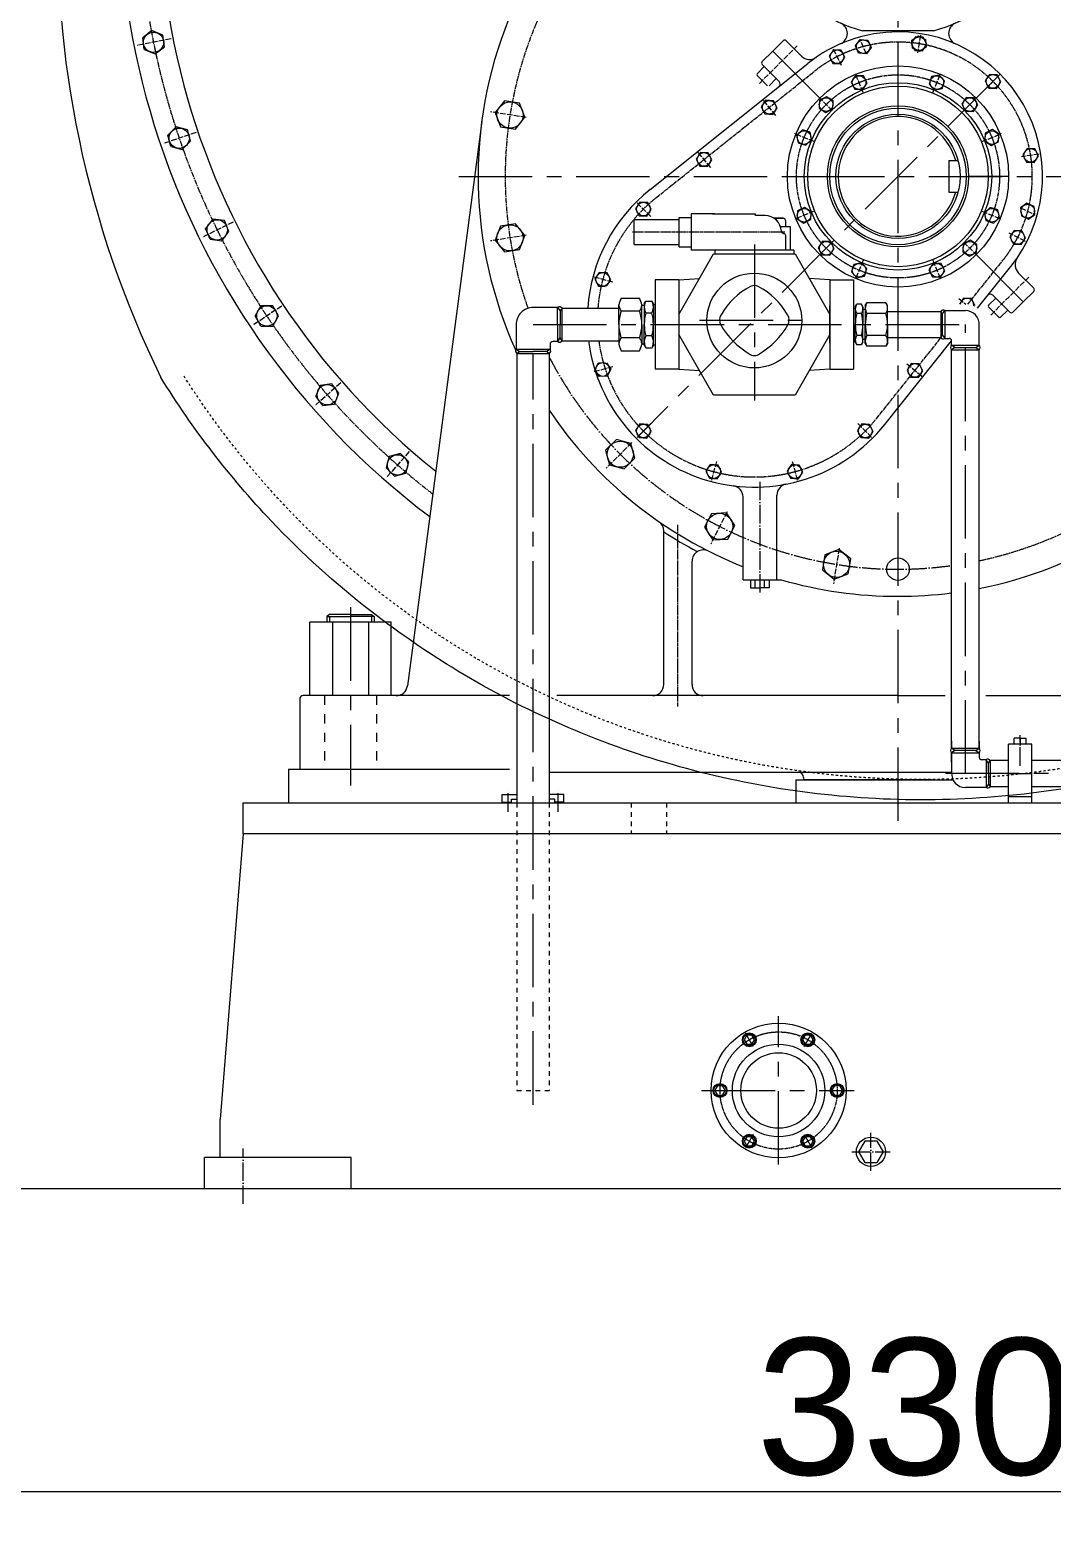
# Model space of a CAD drawing. Header units: millimetres. Extents: x -186 to 966092, y 1050 to 737262.
# Drawn here: x 171012 to 204671, y 478487 to 528153 of the extents above; entities that cross this region are included whole.
import ezdxf

# ---------------------------------------------------------------- set-up
doc = ezdxf.new("R2010")
doc.units = ezdxf.units.MM
doc.header["$LTSCALE"] = 25.4
for name, pattern in [('ACAD_ISO04W100', [30, 24, -3, 0, -3]), ('CENTER', [50.8, 31.75, -6.35, 6.35, -6.35]), ('CHAIN', [0.7087, 0.4724, -0.0591, 0.1181, -0.0591]), ('EB_DASH', [6, 3, -3])]:
    doc.linetypes.add(name, pattern=pattern)
doc.layers.get('Defpoints').update_dxf_attribs({"lineweight": 5})
doc.layers.add('CAXA1', color=5, linetype='CENTER', lineweight=5)
doc.styles.add('Roman', font='arial.ttf')
doc.styles.get("Standard").update_dxf_attribs({"font": 'arial.ttf'})
doc.dimstyles.new('ISO-25', dxfattribs={"dimscale": 30, "dimtxt": 38.1, "dimasz": 38.1, "dimexe": 50.8, "dimexo": 50.8, "dimgap": 15.875, "dimtad": 1, "dimtih": 1, "dimtoh": 1, "dimdec": 1, "dimlfac": 0.03937, "dimdsep": 46, "dimtxsty": 'Standard', "dimcen": 63.5, "dimclrd": 7, "dimclre": 7, "dimclrt": 7, "dimadec": 0, "dimazin": 0, "dimtfac": 1, "dimtdec": 1, "dimtmove": 0, "dimatfit": 3, "dimfxl": 25.4, "dimlwd": 5, "dimlwe": 5, "dimarcsym": 0})

# ---------------------------------------------------------------- blocks, each defined once
blk = doc.blocks.new('*D251')
at = {"color": 7, "linetype": 'Continuous', "lineweight": 5, "transparency": 16777216}
for p, q in [((160004, 488474), (160004, 478487)), ((243824, 488474), (243824, 478487)), ((161528, 480011), (242300, 480011))]:
    blk.add_line(p, q, dxfattribs=at)
at = {"color": 7, "transparency": 16777216}
for points in [[(161528, 480265), (161528, 479757), (160004, 480011)], [(242300, 480265), (242300, 479757), (243824, 480011)]]:
    blk.add_solid(points, dxfattribs=at)
at = {"layer": 'Defpoints', "color": 0, "transparency": 16777216}
for p in [(160004, 489998), (243824, 489998), (243824, 480011)]:
    blk.add_point(p, dxfattribs=at)
at = {"color": 7, "lineweight": 5, "transparency": 16777216, "insert": (201914, 482785), "char_height": 4495.8, "attachment_point": 5, "style": 'Roman'}
blk.add_mtext('3300', dxfattribs=at)

msp = doc.modelspace()

# ---------------------------------------------------------------- linework, layer by layer
at = {"color": 7, "lineweight": 5}
for p, q in [((175025.5, 528136.59), (174718.92, 527901.33)), ((175382.53, 527988.7), (175025.5, 528136.59)), ((175432.97, 527605.56), (175382.53, 527988.7)), ((200769.22, 528132.68), (198436.28, 528132.68)), ((174769.36, 527518.2), (174718.92, 527901.33)), ((174769.36, 527518.2), (175126.38, 527370.31)), ((175126.38, 527370.31), (175432.97, 527605.56)), ((195474.36, 527464.12), (195132.54, 527122.29)), ((195474.36, 527464.12), (195816.19, 527805.94)), ((197025.92, 525912.56), (195474.37, 527464.12)), ((196428.6, 527298.7), (195921.37, 527805.94)), ((191434.75, 522902.62), (196631.9, 527054.51)), ((195689.42, 526460.24), (195132.54, 527017.12)), ((194961.72, 526714.64), (195198.37, 526951.29)), ((194961.72, 526662.05), (195132.63, 526491.14)), ((195303.54, 526320.23), (195132.63, 526491.14)), ((195356.13, 526320.23), (195592.78, 526556.88)), ((175822.55, 524967.07), (175549.29, 524693.81)), ((176195.83, 524867.05), (175822.55, 524967.07)), ((185888.05, 525141.31), (183440.94, 506553.68)), ((175649.31, 524320.54), (175549.29, 524693.81)), ((176022.59, 524220.52), (176295.85, 524493.78)), ((176295.85, 524493.78), (176195.83, 524867.05)), ((175649.31, 524320.54), (176022.59, 524220.52)), ((201276.1, 523856.33), (201580.59, 523856.33)), ((201276.1, 523856.33), (201276.1, 522815.13)), ((195958.56, 523335.73), (197278.65, 523335.73)), ((203246.94, 523335.73), (201926.85, 523335.73)), ((201276.1, 522815.13), (201580.59, 522815.13)), ((193568.3, 522098.23), (192787.4, 522098.23)), ((192787.4, 522098.23), (192787.4, 520908.29)), ((193493.93, 522098.23), (193568.3, 522098.23)), ((193568.3, 522098.23), (193568.3, 522088.88)), ((194906.95, 522088.88), (193568.3, 522088.88)), ((194906.95, 522042.16), (194906.95, 522088.88)), ((195223.06, 522042.16), (194906.95, 522042.16)), ((177026.48, 521928.71), (176791.23, 521622.12)), ((176939.12, 521265.09), (176791.23, 521622.12)), ((177409.62, 521878.27), (177026.48, 521928.71)), ((177322.26, 521214.65), (177557.51, 521521.24)), ((177557.51, 521521.24), (177409.62, 521878.27)), ((190909.52, 521094.27), (190909.52, 521912.36)), ((190909.52, 521912.36), (192396.95, 521912.36)), ((192396.95, 521986.73), (192787.4, 521986.73)), ((192396.95, 521019.9), (192396.95, 521986.73)), ((195515.47, 521955.92), (195818.54, 521955.92)), ((195818.54, 521955.92), (195515.47, 521955.92)), ((196059.74, 521670.59), (195735.32, 521670.59)), ((195892.91, 521881.55), (195892.91, 521670.59)), ((196059.74, 520908.29), (196059.74, 521670.59)), ((176939.12, 521265.09), (177322.26, 521214.65)), ((190909.52, 521094.27), (192396.95, 521094.27)), ((192396.95, 521019.9), (192787.4, 521019.9)), ((195835.75, 521455.67), (195837.13, 521455.67)), ((195892.91, 521399.89), (195892.91, 520908.29)), ((192378.36, 518790.66), (193527.98, 520781.85)), ((193493.93, 520908.29), (192787.4, 520908.29)), ((196171.29, 520908.29), (193248.11, 520908.29)), ((193568.3, 520908.29), (193248.11, 520908.29)), ((193527.98, 520781.85), (196211.62, 520781.85)), ((193568.3, 520908.29), (193568.3, 520781.85)), ((196171.29, 520908.29), (196171.29, 520781.85)), ((196211.62, 520781.85), (197361.23, 518790.66)), ((202179.58, 520758.9), (203731.14, 519207.35)), ((202225.51, 518992.93), (203321.53, 520364.88)), ((203565.72, 520161.59), (204072.96, 519654.35)), ((192378.36, 519928.45), (191597.46, 519928.45)), ((191597.46, 519928.45), (191597.46, 518457.75)), ((192378.36, 519928.45), (193063.52, 519977.4)), ((192378.36, 519928.45), (192378.36, 516987.06)), ((197361.23, 519928.45), (196676.07, 519977.4)), ((197361.23, 519928.45), (198142.13, 519928.45)), ((197361.23, 519928.45), (197361.23, 516987.06)), ((198142.13, 519928.45), (198142.13, 516987.06)), ((203731.14, 519207.35), (204072.96, 519549.17)), ((178616.71, 519073.48), (178423.48, 518738.81)), ((179003.15, 519073.48), (178616.71, 519073.48)), ((179196.37, 518738.81), (179003.15, 519073.48)), ((188390.62, 519016.55), (187581.66, 519016.55)), ((188390.69, 517898.79), (188390.56, 519016.65)), ((188390.56, 519016.55), (188470.66, 518902.17)), ((190403.66, 518457.84), (190403.66, 519108.72)), ((190479.86, 519321.27), (191089.46, 519321.27)), ((191165.66, 518457.84), (191165.66, 519108.72)), ((191165.66, 519090.13), (191241.86, 519090.13)), ((191241.86, 519143.26), (191290.18, 519227.12)), ((191241.86, 519143.26), (191241.86, 518457.75)), ((191290.18, 519227.12), (191498.35, 519227.12)), ((191546.66, 519143.26), (191498.35, 519227.12)), ((191546.66, 519143.26), (191546.66, 518457.75)), ((191546.66, 519130.85), (191597.46, 519130.85)), ((197361.36, 517839.42), (197361.36, 519075.84)), ((198192.93, 519041.66), (198241.25, 519125.52)), ((198192.93, 519041.66), (198192.93, 518457.75)), ((198398.61, 519125.52), (198241.25, 519125.52)), ((198446.93, 519041.66), (198398.61, 519125.52)), ((198446.93, 519041.66), (198446.93, 518457.75)), ((198524.13, 519079.88), (198523.57, 518457.37)), ((198524.13, 519079.88), (198523.57, 518457.37)), ((198524.13, 519079.88), (198579.82, 519176.14)), ((198524.13, 519079.88), (198579.82, 519176.14)), ((199205.22, 519175.58), (198579.82, 519176.14)), ((199205.22, 519175.58), (198579.82, 519176.14)), ((199260.73, 519079.22), (199205.22, 519175.58)), ((199260.73, 519079.22), (199205.22, 519175.58)), ((199260.17, 518456.71), (199260.73, 519079.22)), ((199260.17, 518456.71), (199260.73, 519079.22)), ((202587.25, 519089.11), (202823.9, 519325.76)), ((202587.25, 519036.53), (202758.16, 518865.61)), ((202727.25, 519422.4), (203284.13, 518865.52)), ((203731.14, 519207.35), (203389.31, 518865.52)), ((178616.71, 518404.14), (178423.48, 518738.81)), ((179003.15, 518404.14), (179196.37, 518738.81)), ((188534.29, 518991.07), (188470.66, 518902.17)), ((188470.66, 518902.17), (188470.66, 518457.67)), ((188534.29, 518457.75), (188534.29, 518991.16)), ((188534.29, 518991.07), (188534.29, 518991.06)), ((188534.42, 518991.24), (190403.66, 518991.24)), ((189847.4, 518991.24), (190403.66, 518991.24)), ((191089.46, 518895.99), (190479.86, 518895.99)), ((191496.05, 518830.08), (191292.47, 518830.08)), ((198142.13, 518991.15), (198192.93, 518991.15)), ((198396.32, 518816.91), (198243.54, 518816.91)), ((198524.02, 518952.67), (198446.93, 518952.76)), ((198524.02, 518952.67), (198446.93, 518952.76)), ((199204.9, 518816.17), (198579.5, 518816.73)), ((199204.9, 518816.17), (198579.5, 518816.73)), ((199260.56, 518888.45), (201011.42, 518888.73)), ((201061.51, 518802.16), (201011.42, 518888.73)), ((201011.42, 518888.73), (201011.42, 518026.78)), ((201061.51, 518802.16), (201141.54, 518914.95)), ((201061.51, 518802.16), (201061.51, 518113.35)), ((201061.51, 518457.75), (201061.51, 518800.65)), ((201061.51, 518775.25), (201061.51, 518800.65)), ((201141.54, 518914.95), (201823.51, 518914.95)), ((201141.54, 518914.95), (201141.54, 518000.55)), ((202929.07, 518694.7), (202758.16, 518865.61)), ((202981.66, 518694.7), (203218.31, 518931.35)), ((178616.71, 518404.14), (179003.15, 518404.14)), ((187022.95, 518459), (187022.95, 517648.73)), ((188470.66, 518013.18), (188470.66, 518457.68)), ((188534.29, 517924.44), (188534.29, 518457.75)), ((190403.66, 518457.67), (190403.66, 517806.79)), ((191089.46, 518019.52), (190479.86, 518019.52)), ((191165.66, 518457.67), (191165.66, 517806.79)), ((191241.86, 517772.25), (191241.86, 518457.75)), ((191496.05, 518085.43), (191292.47, 518085.43)), ((191546.66, 517772.25), (191546.66, 518457.75)), ((191597.46, 518457.75), (191597.46, 516987.06)), ((193527.98, 516133.65), (192378.36, 518124.85)), ((197361.23, 518124.85), (196211.62, 516133.65)), ((198192.93, 517873.85), (198192.93, 518457.75)), ((198396.32, 518098.6), (198243.54, 518098.6)), ((198446.93, 517873.85), (198446.93, 518457.75)), ((198524.13, 517835.63), (198523.57, 518458.14)), ((198524.13, 517835.63), (198523.57, 518458.14)), ((199204.9, 518099.34), (198579.5, 518098.78)), ((199204.9, 518099.34), (198579.5, 518098.78)), ((199260.17, 518458.8), (199260.73, 517836.29)), ((199260.17, 518458.8), (199260.73, 517836.29)), ((199260.56, 518027.06), (201006.44, 518026.78)), ((201061.51, 518113.35), (201010.17, 518024.62)), ((201061.51, 518113.35), (201141.54, 518000.55)), ((202279.89, 517774.16), (202279.89, 518430.37)), ((187022.69, 517648.84), (187137.08, 517568.75)), ((187022.95, 517648.73), (188140.55, 517648.85)), ((187048.18, 517505.11), (187137.08, 517568.75)), ((187137.08, 517568.75), (187581.58, 517568.75)), ((188026.07, 517568.75), (187581.57, 517568.75)), ((188140.46, 517648.85), (188026.07, 517568.75)), ((188114.97, 517505.12), (188026.07, 517568.75)), ((188140.55, 517797.35), (188140.55, 517648.85)), ((188390.62, 517898.95), (188242.15, 517898.95)), ((188390.57, 517898.79), (188470.66, 518013.18)), ((188534.3, 517924.28), (188470.66, 518013.18)), ((188534.29, 517924.27), (190403.66, 517924.27)), ((189847.4, 517924.27), (190403.66, 517924.27)), ((190479.86, 517594.24), (191089.46, 517594.24)), ((191165.66, 517825.38), (191241.86, 517825.38)), ((191241.86, 517772.25), (191290.18, 517688.39)), ((191290.18, 517688.39), (191498.35, 517688.39)), ((191546.66, 517772.25), (191498.35, 517688.39)), ((191546.66, 517784.65), (191597.46, 517784.65)), ((198142.13, 517924.35), (198192.93, 517924.35)), ((198192.93, 517873.85), (198241.25, 517789.99)), ((198398.61, 517789.99), (198241.25, 517789.99)), ((198446.93, 517873.85), (198398.61, 517789.99)), ((198524.02, 517962.84), (198446.93, 517962.75)), ((198524.02, 517962.84), (198446.93, 517962.75)), ((198524.13, 517835.63), (198579.82, 517739.37)), ((198524.13, 517835.63), (198579.82, 517739.37)), ((199205.22, 517739.93), (198579.82, 517739.37)), ((199205.22, 517739.93), (198579.82, 517739.37)), ((199169.63, 515167.73), (201367.13, 517918.45)), ((199260.73, 517836.29), (199205.22, 517739.93)), ((199260.73, 517836.29), (199205.22, 517739.93)), ((201141.54, 518000.55), (201290.93, 518000.55)), ((201367.13, 517774.16), (201367.13, 517924.35)), ((201479.1, 517695.75), (201367.13, 517774.16)), ((201367.13, 517774.16), (202279.89, 517774.16)), ((201479.1, 517695.75), (201367.13, 517617.35)), ((201367.13, 504503.33), (201367.13, 517617.35)), ((201367.13, 517617.35), (202279.89, 517617.35)), ((201479.1, 517695.75), (202167.92, 517695.75)), ((202167.92, 517695.75), (202279.89, 517774.16)), ((202167.92, 517695.75), (202279.89, 517617.35)), ((202279.89, 504503.33), (202279.89, 517617.35)), ((187048.18, 517505.11), (187048.52, 502697.72)), ((187048.43, 517505.12), (188115.06, 517505.12)), ((188114.97, 517505.12), (188115.15, 502697.72)), ((192378.36, 516987.06), (191597.46, 516987.06)), ((192378.36, 516987.06), (193063.52, 516938.11)), ((197361.23, 516987.06), (196676.07, 516938.11)), ((197361.23, 516987.06), (198142.13, 516987.06)), ((180566, 516450.25), (180418.12, 516093.22)), ((180653.37, 515786.64), (180418.12, 516093.22)), ((180949.14, 516500.69), (180566, 516450.25)), ((181184.39, 516194.1), (180949.14, 516500.69)), ((181036.51, 515837.08), (181184.39, 516194.1)), ((196211.62, 516133.65), (193527.98, 516133.65)), ((180653.37, 515786.64), (181036.51, 515837.08)), ((182841.02, 514103.89), (182741.01, 513730.62)), ((183214.3, 514203.91), (182841.02, 514103.89)), ((183487.56, 513930.66), (183214.3, 514203.91)), ((183014.26, 513457.36), (182741.01, 513730.62)), ((183014.26, 513457.36), (183387.54, 513557.38)), ((183387.54, 513557.38), (183487.56, 513930.66)), ((194497.94, 510050.09), (194497.94, 512774.71)), ((195613.51, 510050.09), (195613.51, 512834.33)), ((191886.74, 506602.21), (191886.74, 511658.17)), ((192816.38, 506602.21), (192816.38, 510661.62)), ((194497.94, 510050.09), (195749.86, 510050.09)), ((194748.54, 510050.09), (194748.54, 509785.4)), ((194748.54, 509785.4), (195055.72, 509785.4)), ((194902.13, 509785.4), (194902.13, 510050.09)), ((195362.91, 509785.4), (195055.72, 509785.4)), ((195209.32, 509785.4), (195209.32, 510050.09)), ((195362.91, 510050.09), (195362.91, 509785.4)), ((182904.93, 508647.42), (180227.57, 508647.42)), ((180227.57, 506230.36), (180227.57, 508647.42)), ((180870.88, 508907.72), (180785.35, 508839.29)), ((180785.35, 508839.29), (180785.35, 508647.42)), ((180785.35, 508839.29), (181566.25, 508839.29)), ((181566.25, 508907.72), (180870.88, 508907.72)), ((180870.88, 508839.29), (180870.88, 508647.42)), ((180975.83, 508647.42), (180975.83, 506230.36)), ((181566.25, 508907.72), (182261.62, 508907.72)), ((182347.15, 508839.29), (181566.25, 508839.29)), ((182156.68, 508647.42), (182156.68, 506230.36)), ((182261.62, 508907.72), (182347.15, 508839.29)), ((182261.62, 508839.29), (182261.62, 508647.42)), ((182347.15, 508839.29), (182347.15, 508647.42)), ((182904.93, 506230.36), (182904.93, 508647.42)), ((179892.9, 506118.8), (179892.9, 503813.29)), ((186800.98, 506230.36), (180004.46, 506230.36)), ((199602.75, 506230.36), (188362.51, 506230.36)), ((199602.75, 506230.36), (201155.37, 506230.36)), ((202491.65, 506230.36), (219312.6, 506230.36)), ((201367.13, 504727.52), (201367.13, 504503.33)), ((202279.89, 504727.52), (202279.89, 504503.33)), ((203246.01, 502697.72), (203246.01, 504628.12)), ((204008.01, 504628.12), (203246.01, 504628.12)), ((203627.01, 504831.32), (203429.04, 504831.32)), ((203429.04, 504628.12), (203429.04, 504831.32)), ((203627.01, 504831.32), (203824.98, 504831.32)), ((203627.01, 504831.32), (203627.01, 504628.12)), ((203824.98, 504628.12), (203824.98, 504831.32)), ((204008.01, 502697.72), (204008.01, 504628.12)), ((201479.1, 504424.92), (201367.13, 504503.33)), ((201367.13, 504503.33), (202279.89, 504503.33)), ((201479.1, 504424.92), (201367.13, 504346.52)), ((201367.13, 504039.11), (201367.13, 504346.52)), ((201367.13, 504346.52), (201367.13, 503690.31)), ((201367.13, 504346.52), (202279.89, 504346.52)), ((202167.92, 504424.92), (201479.1, 504424.92)), ((202167.92, 504424.92), (202279.89, 504503.33)), ((202167.92, 504424.92), (202279.89, 504346.52)), ((202279.89, 504346.52), (202279.89, 504196.32)), ((202505.48, 504120.12), (202356.09, 504120.12)), ((202585.51, 504005.82), (202505.48, 504120.12)), ((202505.48, 504120.12), (202505.48, 503205.72)), ((179521.04, 503813.29), (186800.98, 503813.29)), ((179521.04, 503813.29), (179521.04, 502697.72)), ((188115.15, 503713.72), (199602.75, 503713.72)), ((199602.75, 503713.72), (201367.13, 503713.72)), ((202585.51, 504005.82), (202636.84, 504094.72)), ((202585.51, 503662.92), (202585.51, 504005.82)), ((202585.51, 503662.92), (202585.51, 503320.02)), ((203246.01, 504094.72), (202636.84, 504094.72)), ((202636.84, 504094.72), (202636.84, 503231.12)), ((203246.01, 503662.92), (204008.01, 503662.92)), ((214104.16, 504094.72), (204008.01, 504094.72)), ((196237.25, 503459.72), (201413.95, 503459.72)), ((196237.25, 503459.72), (196237.25, 502697.72)), ((196491.25, 503535.92), (196491.25, 503459.72)), ((200710.1, 503459.72), (196491.25, 503459.72)), ((202505.48, 503205.72), (201823.51, 503205.72)), ((202585.51, 503320.02), (202505.48, 503205.72)), ((202585.51, 503345.42), (202585.51, 503320.02)), ((202585.51, 503320.02), (202636.84, 503231.12)), ((203246.01, 503231.12), (202636.84, 503231.12)), ((214104.16, 503231.12), (204008.01, 503231.12)), ((178028.46, 501681.72), (178028.46, 502697.72)), ((178028.46, 502697.72), (216243.45, 502697.72)), ((186565.75, 502977.12), (187048.52, 502977.12)), ((186565.75, 502723.12), (186565.75, 502977.12)), ((186565.75, 502723.12), (186870.55, 502723.12)), ((186870.55, 502697.72), (186870.55, 502824.72)), ((186870.55, 502824.72), (187048.52, 502824.72)), ((188597.75, 502977.12), (188114.97, 502977.12)), ((188293.12, 502824.72), (188115.15, 502824.72)), ((188597.75, 502723.12), (188292.95, 502723.12)), ((188293.12, 502697.72), (188293.12, 502824.72)), ((188597.75, 502723.12), (188597.75, 502977.12)), ((204008.01, 502900.92), (203246.01, 502900.92)), ((178028.46, 501681.72), (177266.46, 492283.72)), ((201269.46, 501681.72), (178028.46, 501681.72)), ((221078.74, 501679.23), (201269.46, 501681.72)), ((177266.46, 491013.72), (177266.46, 492283.72)), ((176758.46, 489997.72), (176758.46, 491013.72)), ((181584.46, 491013.72), (176758.46, 491013.72)), ((181584.46, 489997.72), (181584.46, 491013.72)), ((153592.33, 489997.72), (244367.46, 489997.72)), ((176758.46, 489997.72), (225780.46, 489997.72))]:
    msp.add_line(p, q, dxfattribs=at)
at = {"color": 7, "linetype": 'ACAD_ISO04W100', "lineweight": 5, "ltscale": 0.3}
for p, q in [((200340.11, 527991.23), (200246.67, 527401.25)), ((200340.11, 527991.23), (200246.67, 527401.25)), ((175652.86, 527868.2), (174549.28, 527648.69)), ((195035, 526393.51), (196283.54, 527642.05)), ((197462.85, 527535.52), (197734.04, 527003.29)), ((198563.33, 527372.24), (198351.58, 527847.83)), ((198458.56, 526098.06), (198193.95, 526736.88)), ((200746.94, 526098.06), (201011.55, 526736.88)), ((202935.72, 526668.7), (202513.34, 526246.32)), ((195582.36, 525344.29), (195145.41, 525866.88)), ((197438.74, 525499.74), (197025.92, 525912.56)), ((187354.03, 525275.74), (186178.75, 525461.89)), ((176479.57, 524782.87), (175414.09, 524421.19)), ((196840.42, 524479.93), (196201.6, 524744.53)), ((202365.08, 524479.93), (203003.9, 524744.53)), ((193432.85, 523627.1), (192995.89, 524149.68)), ((204258.25, 524073.09), (203668.27, 523979.65)), ((191458.74, 522013.84), (190978.26, 522494.32)), ((196840.42, 522191.54), (196201.6, 521926.93)), ((202365.08, 522191.54), (203003.9, 521926.93)), ((203639.26, 522296.31), (204114.85, 522084.56)), ((177701.93, 521831.84), (176692.77, 521334.18)), ((187354.03, 521395.73), (186178.75, 521209.58)), ((201766.76, 521171.73), (202179.58, 520758.9)), ((203802.53, 521195.84), (203270.31, 521467.02)), ((198458.56, 520573.4), (198193.95, 519934.59)), ((200746.94, 520573.4), (201011.55, 519934.59)), ((190210.2, 519851.31), (189553.85, 520027.18)), ((202660.53, 518767.98), (203909.07, 520016.52)), ((179299.01, 519065.61), (178363.45, 518440.48)), ((201611.31, 519315.34), (201836.6, 519126.97)), ((190210.2, 517064.2), (189553.85, 516888.33)), ((199894.11, 517165.83), (200416.7, 516728.88)), ((181243.5, 516531.5), (180397.53, 515789.61)), ((191458.74, 515191.72), (190978.26, 514711.24)), ((198280.86, 515191.72), (198761.34, 514711.24)), ((190833.64, 514566.62), (189992.22, 513725.21)), ((183502.12, 514272.88), (182760.23, 513426.92)), ((193621.26, 513943.18), (193445.39, 513286.84)), ((196118.33, 513943.18), (196294.2, 513286.84)), ((193972.63, 512286.01), (193432.41, 511225.76)), ((197662.74, 511087.02), (197476.6, 509911.73))]:
    msp.add_line(p, q, dxfattribs=at)
at = {"color": 7, "linetype": 'CHAIN', "lineweight": 5, "ltscale": 10}
for p, q in [((191643.63, 522641.14), (196840.78, 526793.03)), ((195878.17, 521503.26), (190845.13, 521503.26)), ((201900.76, 519122.62), (203060.05, 520573.77)), ((198908.16, 515376.62), (201016.95, 518016.3)), ((192351.56, 505875.8), (192351.56, 511862.52))]:
    msp.add_line(p, q, dxfattribs=at)
at = {"color": 7, "linetype": 'ACAD_ISO04W100', "lineweight": 5}
for p, q in [((195055.72, 513276.28), (195055.72, 509626.05)), ((203627.01, 503922.72), (203627.01, 504931.96)), ((186756.25, 502407.28), (186756.25, 503148.32)), ((188407.25, 502407.28), (188407.25, 503148.32)), ((194831.02, 494675.03), (194576.68, 495115.57)), ((196507.08, 494675.03), (196761.42, 495115.57)), ((194831.02, 491772.02), (194576.68, 491331.48)), ((196507.08, 491772.02), (196761.42, 491331.48)), ((198712.48, 490577.11), (198712.48, 491831.34)), ((178028.46, 489485.43), (178028.46, 491313.82)), ((198085.36, 491204.22), (199339.6, 491204.22))]:
    msp.add_line(p, q, dxfattribs=at)
at = {"color": 7, "linetype": 'EB_DASH', "lineweight": 5, "ltscale": 4}
for p, q in [((180710.98, 506230.36), (180710.98, 503813.29)), ((182421.52, 506230.36), (182421.52, 503813.29))]:
    msp.add_line(p, q, dxfattribs=at)
at = {"color": 7, "linetype": 'EB_DASH', "lineweight": 5, "ltscale": 2}
for p, q in [((187048.52, 502697.72), (187048.52, 493223.66)), ((188115.15, 502697.72), (188115.15, 493223.66)), ((190807.57, 502697.72), (190807.57, 501681.72)), ((191975.62, 502697.72), (191975.62, 501681.72)), ((187048.52, 493223.66), (188115.15, 493223.66))]:
    msp.add_line(p, q, dxfattribs=at)
at = {"color": 7, "lineweight": 5}
for points in [[(200526.91, 527588.17), (200308.61, 527446.4), (200076.68, 527564.57), (200063.06, 527824.51), (200281.36, 527966.28), (200513.29, 527848.11)], [(197475.63, 527510.44), (197333.86, 527292.14), (197452.03, 527060.21), (197711.98, 527046.59), (197853.75, 527264.89), (197735.57, 527496.82)], [(198351.58, 527847.83), (198610.45, 527820.62), (198716.33, 527582.83), (198563.33, 527372.24), (198304.45, 527399.45), (198198.58, 527637.25)], [(200176.81, 527938.27), (200035.04, 527719.96), (200153.22, 527488.03), (200413.16, 527474.41), (200554.93, 527692.72), (200436.76, 527924.64)], [(198203.85, 526659.61), (198062.08, 526441.31), (198180.25, 526209.38), (198440.2, 526195.76), (198581.96, 526414.06), (198463.79, 526645.99)], [(200963.92, 526675.24), (200709.3, 526621.12), (200628.87, 526373.56), (200803.04, 526180.12), (201057.65, 526234.24), (201138.09, 526481.8)], [(202613.59, 526696.67), (202471.82, 526478.36), (202589.99, 526246.44), (202849.93, 526232.81), (202991.7, 526451.12), (202873.53, 526683.05)], [(197003.81, 525583.51), (197222.12, 525441.74), (197454.04, 525559.92), (197467.67, 525819.86), (197249.36, 525961.63), (197017.43, 525843.45)], [(187313.52, 525281.44), (187135.61, 525746.88), (186643.57, 525825.53), (186329.44, 525438.73), (186507.35, 524973.29), (186999.39, 524894.64)], [(195241.91, 525842.06), (195100.14, 525623.75), (195218.31, 525391.83), (195478.25, 525378.2), (195620.02, 525596.51), (195501.85, 525828.44)], [(201850.53, 525934.67), (201708.76, 525716.37), (201826.93, 525484.44), (202086.88, 525470.82), (202228.64, 525689.12), (202110.47, 525921.05)], [(196263.24, 524696.9), (196317.36, 524442.29), (196564.92, 524361.85), (196758.36, 524536.02), (196704.24, 524790.64), (196456.68, 524871.07)], [(202926.63, 524734.63), (202708.32, 524876.4), (202476.4, 524758.23), (202462.77, 524498.29), (202681.08, 524356.52), (202913.01, 524474.69)], [(193092.4, 524124.86), (192950.63, 523906.55), (193068.8, 523674.63), (193328.74, 523661), (193470.51, 523879.31), (193352.34, 524111.24)], [(203855.18, 524259.9), (203713.41, 524041.59), (203831.59, 523809.66), (204091.53, 523796.04), (204233.3, 524014.35), (204115.13, 524246.27)], [(191096.73, 522489.6), (190954.96, 522271.29), (191073.13, 522039.37), (191333.08, 522025.74), (191474.85, 522244.05), (191356.67, 522475.98)], [(196278.87, 521936.83), (196497.18, 521795.06), (196729.1, 521913.24), (196742.73, 522173.18), (196524.42, 522314.95), (196292.49, 522196.77)], [(202942.26, 521974.57), (202888.14, 522229.18), (202640.58, 522309.62), (202447.14, 522135.44), (202501.26, 521880.83), (202748.82, 521800.39)], [(204114.85, 522084.56), (204087.64, 522343.44), (203849.85, 522449.31), (203639.26, 522296.31), (203666.47, 522037.44), (203904.26, 521931.56)], [(187313.74, 521388.63), (187000.71, 521776.32), (186508.45, 521699.06), (186329.22, 521234.13), (186642.25, 520846.44), (187134.51, 520923.69)], [(203427.36, 521558.71), (203285.59, 521340.41), (203403.76, 521108.48), (203663.7, 521094.86), (203805.47, 521313.16), (203687.3, 521545.09)], [(197354.97, 520736.79), (197496.74, 520955.1), (197378.57, 521187.03), (197118.63, 521200.65), (196976.86, 520982.34), (197095.03, 520750.42)], [(202201.69, 521087.95), (201983.39, 521229.72), (201751.46, 521111.55), (201737.83, 520851.61), (201956.14, 520709.84), (202188.07, 520828.01)], [(198241.59, 519996.22), (198496.2, 520050.34), (198576.63, 520297.9), (198402.46, 520491.34), (198147.85, 520437.22), (198067.41, 520189.66)], [(201001.65, 520011.85), (201143.42, 520230.16), (201025.25, 520462.09), (200765.31, 520475.71), (200623.54, 520257.4), (200741.71, 520025.48)], [(200041.78, 517175.48), (199900.01, 516957.18), (200018.18, 516725.25), (200278.12, 516711.62), (200419.89, 516929.93), (200301.72, 517161.86)], [(191096.73, 515179.81), (190954.96, 514961.51), (191073.13, 514729.58), (191333.08, 514715.96), (191474.85, 514934.26), (191356.67, 515166.19)], [(198406.52, 515179.81), (198264.75, 514961.51), (198382.92, 514729.58), (198642.86, 514715.96), (198784.63, 514934.26), (198666.46, 515166.19)], [(190805.21, 514537.2), (190324.09, 514666.85), (189971.25, 514315), (190099.53, 513833.51), (190580.66, 513703.86), (190933.5, 514055.71)], [(193413.84, 513842.03), (193272.07, 513623.73), (193390.24, 513391.8), (193650.19, 513378.17), (193791.96, 513596.48), (193673.78, 513828.41)], [(196089.41, 513842.03), (195947.64, 513623.73), (196065.81, 513391.8), (196325.75, 513378.17), (196467.52, 513596.48), (196349.35, 513828.41)], [(193954.69, 512249.24), (193457.05, 512223.87), (193230.21, 511780.21), (193501, 511361.93), (193998.64, 511387.3), (194225.49, 511830.96)], [(197657.04, 511046.51), (197191.6, 510868.6), (197112.95, 510376.55), (197499.75, 510062.42), (197965.19, 510240.33), (198043.84, 510732.37)], [(194531.15, 494895.3), (194617.5, 494745.74), (194790.2, 494745.74), (194876.55, 494895.3), (194790.2, 495044.86), (194617.5, 495044.86)], [(196547.9, 495044.86), (196461.55, 494895.3), (196547.9, 494745.74), (196720.6, 494745.74), (196806.95, 494895.3), (196720.6, 495044.86)], [(193652.3, 493073.96), (193825, 493073.96), (193911.35, 493223.52), (193825, 493373.09), (193652.3, 493373.09), (193565.95, 493223.52)], [(197685.8, 493373.09), (197513.1, 493373.09), (197426.75, 493223.52), (197513.1, 493073.96), (197685.8, 493073.96), (197772.15, 493223.52)], [(194790.2, 491402.19), (194876.55, 491551.75), (194790.2, 491701.31), (194617.5, 491701.31), (194531.15, 491551.75), (194617.5, 491402.19)], [(196806.95, 491551.75), (196720.6, 491701.31), (196547.9, 491701.31), (196461.55, 491551.75), (196547.9, 491402.19), (196720.6, 491402.19)], [(198917.33, 491559.05), (198507.62, 491559.05), (198302.76, 491204.22), (198507.62, 490849.4), (198917.33, 490849.4), (199122.19, 491204.22)]]:
    msp.add_lwpolyline(points, close=True, dxfattribs=at)
for points in [[(190003.93, 519721.94), (190137.06, 519926.94), (190018.89, 520158.87), (189758.95, 520172.49), (189617.18, 519954.19), (189735.35, 519722.26), (189956.2, 519710.68)], [(202122.32, 519056.7), (202137.09, 519079.44), (202018.92, 519311.37), (201758.98, 519324.99), (201630.46, 519127.1)], [(190003.93, 517193.57), (190137.06, 516988.57), (190018.89, 516756.64), (189758.95, 516743.02), (189617.18, 516961.32), (189735.35, 517193.25), (189952.66, 517204.64)]]:
    msp.add_lwpolyline(points, dxfattribs=at)
for centre, radius in [((175075.94, 527753.45), 334.67), ((197593.8, 527278.51), 225.43), ((198457.45, 527610.04), 225.43), ((200294.99, 527706.34), 225.43), ((200294.99, 527706.34), 225.43), ((199602.75, 523335.73), 3644.19), ((198322.02, 526427.68), 225.43), ((200883.48, 526427.68), 225.43), ((202731.76, 526464.74), 225.43), ((199602.75, 523335.73), 3086.36), ((199602.75, 523335.73), 2974.8), ((186821.48, 525360.09), 431.53), ((195360.08, 525610.13), 225.43), ((197235.74, 525701.68), 225.43), ((199602.75, 523335.73), 2324.1), ((199602.75, 523335.73), 2249.73), ((201968.7, 525702.74), 225.43), ((199602.75, 523335.73), 2045.21), ((175922.57, 524593.79), 334.67), ((196510.8, 524616.46), 225.43), ((202694.7, 524616.46), 225.43), ((193210.57, 523892.93), 225.43), ((203973.36, 524027.97), 225.43), ((191214.9, 522257.67), 225.43), ((196510.8, 522055), 225.43), ((202694.7, 522055), 225.43), ((203877.06, 522190.44), 225.43), ((177174.37, 521571.68), 334.67), ((186821.48, 521311.38), 431.53), ((203545.53, 521326.79), 225.43), ((197236.8, 520968.72), 225.43), ((201969.76, 520969.78), 225.43), ((189877.12, 519940.56), 225.43), ((194870.06, 518587.59), 1561.8), ((198322.02, 520243.78), 225.43), ((200883.48, 520243.78), 225.43), ((178809.93, 518738.81), 334.67), ((189877.12, 516974.95), 225.43), ((200159.95, 516943.55), 225.43), ((180801.26, 516143.66), 334.67), ((191214.9, 514947.89), 225.43), ((198524.69, 514947.89), 225.43), ((190452.37, 514185.35), 431.53), ((183114.28, 513830.64), 334.67), ((193532.01, 513610.1), 225.43), ((196207.58, 513610.1), 225.43), ((193727.85, 511805.58), 431.53), ((197578.4, 510554.46), 431.53), ((199602.75, 510395.14), 371.86), ((195669.05, 493223.52), 2222.5), ((195669.05, 493223.52), 1524), ((194703.85, 494895.3), 228.6), ((194703.85, 494895.3), 203.2), ((196634.25, 494895.3), 228.6), ((196634.25, 494895.3), 203.2), ((195669.05, 493223.52), 1244.6), ((193738.65, 493223.52), 228.6), ((193738.65, 493223.52), 203.2), ((197599.45, 493223.52), 228.6), ((197599.45, 493223.52), 203.2), ((194703.85, 491551.75), 228.6), ((194703.85, 491551.75), 203.2), ((196634.25, 491551.75), 228.6), ((196634.25, 491551.75), 203.2), ((198712.48, 491204.22), 482.07)]:
    msp.add_circle(centre, radius, dxfattribs=at)
at = {"color": 7, "linetype": 'CHAIN', "lineweight": 5, "ltscale": 10}
for centre, radius in [((199602.75, 523335.73), 3346.7), ((195669.05, 493223.52), 1930.4)]:
    msp.add_circle(centre, radius, dxfattribs=at)
at = {"color": 7, "lineweight": 5}
for centre, radius, start, end in [((199602.75, 532632.13), 25658.06, 90, 233.038518), ((199602.75, 532632.13), 25658.06, 306.961482, 90), ((199602.75, 532632.13), 24356.57, 90, 231.293786), ((199602.75, 532632.13), 24356.57, 308.706214, 90), ((205228.01, 531381.05), 33312.66, 149.295313, 206.135598), ((199602.75, 532632.13), 4648.2, 284.533747, 255.466253), ((199602.75, 523335.73), 13833.04, 158.037152, 204.408666), ((199602.75, 523335.73), 4759.76, 90, 128.62063), ((197563.7, 528044.84), 371.86, 293.412686, 66.034837), ((199602.75, 523335.73), 4759.76, 321.37937, 90), ((201641.8, 528044.84), 371.86, 113.965163, 246.587314), ((195868.78, 527753.35), 74.37, 45, 135), ((195185.13, 527069.7), 74.37, 135, 225), ((196691.55, 527561.65), 371.86, 225, 304.5627), ((194988.01, 526688.35), 37.19, 135, 225), ((195610.54, 526381.35), 111.56, 308.62063, 45), ((199602.75, 523335.73), 1970.84, 15.316508, 344.683492), ((194869.8, 518602.78), 5503.47, 128.62063, 175.95239), ((195223.06, 521503.26), 538.9, 2.503379, 90), ((195835.75, 521530.04), 74.37, 182.503456, 269.999969), ((195818.54, 521881.55), 74.37, 0, 90), ((195837.13, 521399.89), 55.78, 0, 90), ((203828.66, 520424.53), 371.86, 145.4373, 225), ((195805.97, 517644.56), 2322.75, 117.219952, 150.876556), ((194870.07, 519461.45), 278.99, 62.467058, 117.532942), ((193934.17, 517644.56), 2322.75, 29.123444, 62.780048), ((204020.37, 519601.76), 74.37, 315, 45), ((187581.66, 518457.75), 558.8, 90, 181.018182), ((188451.64, 518943.11), 95.6, 30.176237, 129.712567), ((191705.72, 518761.86), 1347.46, 155.470754, 165.083088), ((190956.47, 519198.47), 564.49, 191.677633, 212.401693), ((189863.61, 518761.86), 1347.46, 14.916912, 24.529246), ((190612.86, 519198.47), 564.49, 327.598307, 348.322367), ((191681.26, 519034.49), 439.25, 158.002975, 207.733875), ((191107.26, 519034.49), 439.25, 332.266125, 21.997025), ((198455.01, 518971.73), 262.08, 151.515743, 216.2078), ((198184.85, 518971.73), 262.08, 323.7922, 28.484257), ((198842.27, 518996.2), 318.21, 145.564318, 214.332813), ((198842.27, 518996.2), 318.21, 145.564318, 214.332813), ((198942.45, 518996.11), 318.21, 325.564318, 34.332813), ((198942.45, 518996.11), 318.21, 325.564318, 34.332813), ((201877.15, 519093.06), 225.43, 353.321313, 171.316832), ((202648.37, 519343.52), 111.56, 45, 141.37937), ((202613.54, 519062.82), 37.19, 135, 225), ((191701.44, 518457.84), 1297.78, 160.268386, 180), ((189867.88, 518457.84), 1297.78, 0, 19.731614), ((192759.23, 518440.24), 1517.68, 165.116073, 178.841829), ((190029.3, 518440.24), 1517.68, 1.158171, 14.883927), ((193996.33, 518602.78), 278.99, 141.872907, 215.436791), ((195743.78, 518602.78), 279, 324.565969, 38.124334), ((199710.3, 518427.08), 1517.68, 165.116073, 178.841829), ((196929.56, 518427.08), 1517.68, 1.158171, 14.883927), ((199713.01, 518456.3), 1189.43, 162.360611, 179.948565), ((199713.01, 518456.3), 1189.43, 162.360611, 179.948565), ((198070.74, 518457.77), 1189.43, 359.948565, 17.536519), ((198070.74, 518457.77), 1189.43, 359.948565, 17.536519), ((201089.29, 518838.31), 92.76, 55.712423, 147.074305), ((201823.51, 518457.75), 457.2, 356.565586, 90), ((202955.37, 518720.99), 37.19, 225, 315), ((203336.72, 518918.11), 74.37, 225, 315), ((191701.44, 518457.67), 1297.78, 180, 199.731614), ((190956.47, 517717.04), 564.49, 147.598307, 168.322367), ((189867.88, 518457.67), 1297.78, 340.268386, 0), ((190612.86, 517717.04), 564.49, 11.677633, 32.401693), ((192759.23, 518475.26), 1517.68, 181.158171, 194.883927), ((191681.26, 517881.02), 439.25, 152.266125, 201.997025), ((190029.3, 518475.26), 1517.68, 345.116073, 358.841829), ((191107.26, 517881.02), 439.25, 338.002975, 27.733875), ((196024.05, 519724.27), 2594.58, 209.642699, 239.259625), ((193716.09, 519724.27), 2594.58, 300.740375, 330.357301), ((199710.3, 518488.43), 1517.68, 181.158171, 194.883927), ((198455.01, 517943.78), 262.08, 143.7922, 208.484257), ((196929.56, 518488.43), 1517.68, 345.116073, 358.841829), ((198184.85, 517943.78), 262.08, 331.515743, 36.2078), ((199713.01, 518459.21), 1189.43, 180.051435, 197.639389), ((199713.01, 518459.21), 1189.43, 180.051435, 197.639389), ((198842.27, 517919.31), 318.21, 145.667187, 214.435682), ((198842.27, 517919.31), 318.21, 145.667187, 214.435682), ((198070.74, 518457.74), 1189.43, 342.463481, 0.051435), ((198070.74, 518457.74), 1189.43, 342.463481, 0.051435), ((198942.45, 517919.4), 318.21, 325.667187, 34.435682), ((198942.45, 517919.4), 318.21, 325.667187, 34.435682), ((201088.46, 518081.31), 96.64, 215.909283, 303.317292), ((187096.33, 517587.76), 95.6, 140.28867, 239.824999), ((188067, 517587.77), 95.6, 300.175825, 39.712155), ((188242.15, 517797.35), 101.6, 90, 180), ((188451.66, 517972.43), 95.6, 230.289082, 329.825411), ((194869.8, 518602.78), 5503.47, 187.081905, 321.37937), ((191705.72, 518153.65), 1347.46, 194.916912, 204.529246), ((189863.61, 518153.65), 1347.46, 335.470754, 345.083088), ((201290.93, 517924.35), 76.2, 0, 90), ((201445.19, 517695.75), 110.63, 134.872008, 225.127992), ((202201.83, 517695.75), 110.63, 314.872008, 45.127992), ((194870.07, 517713.73), 278.99, 231.876181, 308.123819), ((199602.75, 523335.73), 13833.04, 213.854207, 248.344183), ((194126.08, 512774.71), 371.86, 0, 82.72786), ((195985.36, 512834.33), 371.86, 100.945397, 180), ((191514.88, 511658.17), 371.86, 0, 55.293574), ((199602.75, 523335.73), 14018.97, 236.605687, 241.847942), ((199602.75, 523335.73), 13833.04, 281.158988, 301.613969), ((193188.23, 510661.62), 371.86, 63.155498, 180), ((199602.75, 523335.73), 13833.04, 253.827609, 270), ((199602.75, 523335.73), 13833.04, 270, 277.327938), ((191514.88, 506602.21), 371.86, 270, 0), ((193188.23, 506602.21), 371.86, 180, 270), ((180004.46, 506118.8), 111.56, 90, 180), ((183072.27, 506602.21), 371.86, 270, 352.5), ((201445.19, 504424.92), 110.63, 134.872008, 225.127992), ((202201.83, 504424.92), 110.63, 314.872008, 45.127992), ((202356.09, 504196.32), 76.2, 180, 270), ((202558.27, 504040.8), 95.29, 34.466959, 123.645557), ((196313.45, 503535.92), 177.8, 0, 90), ((201823.51, 503662.92), 457.2, 176.565586, 270), ((202558.27, 503285.05), 95.29, 236.354443, 325.533041)]:
    msp.add_arc(centre, radius, start, end, dxfattribs=at)
at = {"color": 7, "linetype": 'CHAIN', "lineweight": 5, "ltscale": 15}
for centre, radius, start, end in [((199602.75, 532632.13), 25007.32, 307.807265, 232.192735), ((199602.75, 523335.73), 12940.59, 136.528001, 199.619525), ((199602.75, 523335.73), 12940.59, 281.939526, 43.471999), ((194869.8, 518602.78), 5168.8, 128.62063, 175.689835), ((194869.8, 518602.78), 5168.8, 187.543031, 225)]:
    msp.add_arc(centre, radius, start, end, dxfattribs=at)
at = {"color": 7, "linetype": 'CHAIN', "lineweight": 5, "ltscale": 10}
for centre, radius, start, end in [((199602.75, 523335.73), 4425.09, 321.37937, 128.62063), ((194869.8, 518602.78), 5168.8, 225, 321.37937)]:
    msp.add_arc(centre, radius, start, end, dxfattribs=at)
at = {"color": 7, "linetype": 'ACAD_ISO04W100', "lineweight": 5}
msp.add_arc((199602.75, 523335.73), 12940.59, 207.410336, 277.836384, dxfattribs=at)
at = {"color": 7, "linetype": 'EB_DASH', "lineweight": 5}
msp.add_open_spline([(230001.98, 532632.13), (229923.35, 529996.18), (229108.42, 524733.19), (225871.76, 517476.53), (220907.02, 511340.89), (214565.28, 506734.43), (207298.26, 503947.53), (199611.88, 503142.92), (192033.6, 504348.16), (185075.72, 507452.6), (179707.92, 511809.63), (177032.35, 515250.19), (176050.44, 516802.9)], degree=3, knots=[0, 0, 0, 0, 213.36273155, 425.26407187, 635.70350673, 844.6826123, 1052.20035331, 1258.256205, 1462.85174947, 1665.98699439, 1867.66091287, 2015.88668494, 2015.88668494, 2015.88668494, 2015.88668494], dxfattribs=at)
at = {"color": 7, "lineweight": 5}
for points, knots in [([(182222.9, 509019.28), (181061.37, 509923.85), (178489.88, 512256.1), (176366.7, 515014.36), (175321.43, 516706.92)], [1790.16491316, 1790.16491316, 1790.16491316, 1790.16491316, 1908.93862916, 2069.44774371, 2069.44774371, 2069.44774371, 2069.44774371]), ([(219572.65, 509722.78), (218066.21, 508477.5), (214250.15, 505897.01), (207473.48, 503293.58), (199611.88, 502465.9), (191858.37, 503694.22), (186216.16, 506207.5), (183298.94, 508201.1), (182222.9, 509019.28)], [704.72789215, 704.72789215, 704.72789215, 704.72789215, 862.40847288, 1074.63662444, 1285.40287163, 1494.70879018, 1702.55438725, 1779.44128085, 1779.44128085, 1779.44128085, 1779.44128085])]:
    msp.add_open_spline(points, degree=3, knots=knots, dxfattribs=at)
at = {"layer": 'CAXA1', "linetype": 'CENTER', "lineweight": 5, "ltscale": 3}
for p, q in [((199602.75, 502107.24), (199602.75, 559008.3)), ((202968.41, 526701.39), (191083.43, 514816.42)), ((185130.43, 523335.73), (213765.71, 523335.73)), ((194869.8, 521097.47), (194869.8, 515956.16)), ((193067.24, 518602.78), (196625.25, 518602.78)), ((187581.62, 518457.75), (201823.51, 518457.75)), ((201823.51, 503662.92), (201823.51, 518457.75)), ((187581.75, 492756.21), (187581.75, 517505.12)), ((181566.25, 509140.43), (181566.25, 503274.01)), ((219074.55, 503662.92), (201119.66, 503662.92)), ((195669.05, 490781.08), (195669.05, 495673.47)), ((193134.55, 493223.52), (198158.26, 493223.52))]:
    msp.add_line(p, q, dxfattribs=at)
msp.add_point((194869.8, 518602.78), dxfattribs=at)

# ---------------------------------------------------------------- dimensions: what is measured, and where the dimension line sits
at = {"color": 7, "lineweight": 5}
dim = msp.add_linear_dim(base=(243824.15, 480011.48), p1=(160004.15, 489997.72), p2=(243824.15, 489997.72), dimstyle='ISO-25', override={"dimscale": 30, "dimtxt": 149.86, "dimasz": 50.8, "dimdec": 0, "dimpost": '\\X', "dimtxsty": 'Roman'}, dxfattribs=at)
dim.commit()
dim.dimension.update_dxf_attribs({"geometry": '*D251', "text_midpoint": (201914.15, 482784.7)})

doc.saveas('drawing.dxf')
